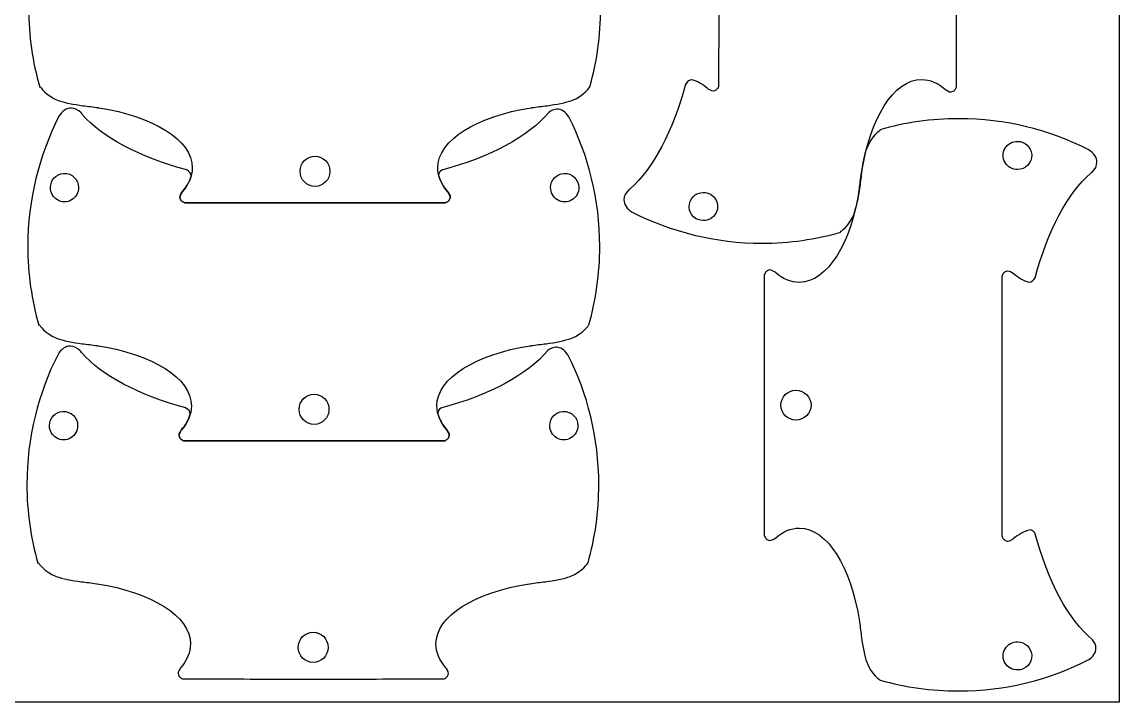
# Model space of a CAD drawing. Extents: x -113 to 191, y 10 to 315.
# Drawn here: x 74 to 191.1, y 10.2 to 82.7 of the extents above; entities that cross this region are included whole.
import ezdxf

# ---------------------------------------------------------------- set-up
doc = ezdxf.new("R2010")
doc.units = 0
doc.layers.add('BOTTOMLAYER', color=7, linetype='CONTINUOUS')

msp = doc.modelspace()

# ---------------------------------------------------------------- linework, layer by layer
at = {"layer": 'BOTTOMLAYER', "color": 1}
for p, q in [((191.126962, 314.736524), (191.126962, 10.186714)), ((75.916488, 75.77255), (75.987044, 75.807828)), ((134.627533, 75.807828), (134.636338, 75.807828)), ((79.28553, 73.550036), (79.28553, 73.550064)), ((165.601207, 71.24154), (165.636485, 71.170985)), ((105.30288, 68.417131), (105.30288, 68.417131)), ((181.802526, 68.604538), (181.802526, 68.604538)), ((188.769862, 67.775702), (188.769887, 67.77551)), ((78.456502, 66.582701), (78.456502, 66.582701)), ((131.849422, 66.582701), (131.849422, 66.582701)), ((109.694963, 63.425354), (100.919613, 63.425354)), ((100.919613, 63.425354), (109.694963, 63.425354)), ((138.269788, 63.771287), (138.26976, 63.771485)), ((145.237121, 62.942457), (145.237121, 62.942457)), ((161.43844, 60.305443), (161.403163, 60.375999)), ((75.819488, 50.381381), (75.890044, 50.416659)), ((134.530533, 50.416659), (134.539338, 50.416659)), ((79.188516, 48.158878), (79.188516, 48.158907)), ((153.25401, 46.238427), (153.25401, 37.463074)), ((178.645179, 37.366272), (178.645182, 46.141619)), ((105.20588, 43.025962), (105.20588, 43.025962)), ((78.359488, 41.191545), (78.359488, 41.191545)), ((131.752408, 41.191545), (131.752408, 41.191545)), ((158.245787, 41.855154), (158.245787, 41.855154)), ((109.597949, 38.034198), (100.822599, 38.034198)), ((100.822613, 38.034184), (109.597963, 38.034184)), ((75.722474, 24.990217), (75.79303, 25.025495)), ((134.433519, 25.025495), (134.442324, 25.025495)), ((105.108866, 17.634804), (105.108866, 17.634804)), ((181.802526, 15.211598), (181.802526, 15.211598)), ((100.725599, 12.643134), (109.500949, 12.643134)), ((165.636485, 12.530612), (165.636485, 12.521863)), ((191.126962, 10.186714), (-113.422819, 10.186714))]:
    msp.add_line(p, q, dxfattribs=at)
for points in [[(148.394468, 85.405371), (148.392775, 80.65005), (148.386509, 79.321142), (148.385663, 75.906829)], [(173.776832, 75.810027), (173.777679, 79.22434), (173.783972, 80.553248), (173.785637, 85.308568)], [(74.743502, 84.1863), (74.743502, 81.267733), (75.153929, 78.446129), (75.916488, 75.77255)], [(134.636338, 75.807828), (135.392073, 78.470358), (135.791685, 81.281302), (135.791685, 84.1863)], [(145.536996, 76.568287), (145.251811, 76.564449), (145.011724, 76.374979), (144.875538, 76.100857)], [(145.545802, 76.568287), (145.54281, 76.568287), (145.539988, 76.568327), (145.536996, 76.568287)], [(147.203857, 75.624607), (146.678438, 76.085309), (146.126189, 76.407246), (145.545802, 76.568287)], [(163.625649, 66.628985), (164.526107, 72.418723), (167.061701, 76.594957), (170.046207, 76.594957)], [(170.046207, 76.594957), (170.946273, 76.594957), (171.809063, 76.21696), (172.595026, 75.527804)], [(75.987044, 75.807828), (75.987044, 75.807828), (76.541091, 74.885422), (77.883224, 74.370259)], [(132.731352, 74.370259), (134.073485, 74.885422), (134.627533, 75.807828), (134.627533, 75.807828)], [(144.866733, 76.092051), (143.506348, 71.073858), (141.431222, 67.117421), (138.940066, 64.944274)], [(144.875538, 76.100857), (144.874691, 76.097385), (144.867664, 76.095494), (144.866733, 76.092051)], [(147.821218, 75.368843), (147.635327, 75.317498), (147.203857, 75.624607), (147.203857, 75.624607)], [(148.11226, 75.483496), (148.06505, 75.453202), (148.007107, 75.42019), (147.821218, 75.368843)], [(148.323927, 75.739259), (148.255651, 75.619656), (148.162064, 75.515452), (148.11226, 75.483496)], [(148.385663, 75.906829), (148.372624, 75.849665), (148.354463, 75.792752), (148.323927, 75.739259)], [(172.595026, 75.527804), (172.595026, 75.527804), (173.026496, 75.220696), (173.212387, 75.272041)], [(173.212387, 75.272041), (173.398276, 75.323388), (173.456219, 75.3564), (173.503429, 75.386693)], [(173.503429, 75.386693), (173.553233, 75.418649), (173.646821, 75.522854), (173.715096, 75.642457)], [(173.715096, 75.642457), (173.745632, 75.69595), (173.763793, 75.752863), (173.776832, 75.810027)], [(77.883224, 74.370259), (78.506709, 74.130943), (79.594896, 73.936074), (80.529057, 73.796995)], [(80.529057, 73.796995), (81.085134, 73.744301), (81.629538, 73.675182), (82.160655, 73.594148)], [(128.453921, 73.594148), (128.985038, 73.675182), (129.529442, 73.744301), (130.085519, 73.796995)], [(130.085519, 73.796995), (131.01968, 73.936074), (132.107867, 74.130943), (132.731352, 74.370259)], [(77.971433, 72.66812), (75.849937, 68.504479), (74.646502, 63.791517), (74.646502, 58.795131)], [(79.28553, 73.550064), (78.772498, 73.550064), (78.312924, 73.211141), (77.971433, 72.66812)], [(80.335044, 73.029689), (80.034686, 73.357403), (79.673114, 73.550036), (79.28553, 73.550036)], [(80.458516, 72.879758), (80.418138, 72.931851), (80.377953, 72.982874), (80.335044, 73.029689)], [(91.606294, 66.953089), (86.5881, 68.313473), (82.631664, 70.388603), (80.458516, 72.879758)], [(82.160655, 73.594148), (82.167992, 73.593583), (82.220697, 73.585229), (82.222391, 73.585342)], [(82.222391, 73.585342), (82.222955, 73.585359), (82.24003, 73.585275), (82.24003, 73.585342)], [(82.24003, 73.585342), (88.029768, 72.684884), (92.206002, 70.14929), (92.206002, 67.164784)], [(118.408574, 67.164784), (118.408574, 70.14929), (122.584808, 72.684884), (128.374546, 73.585342)], [(130.244269, 73.082634), (128.096109, 70.486664), (124.029069, 68.323518), (118.831908, 66.926659)], [(128.374546, 73.585342), (128.374546, 73.585275), (128.391621, 73.585359), (128.392185, 73.585342)], [(128.392185, 73.585342), (128.393879, 73.585258), (128.446584, 73.593611), (128.453921, 73.594148)], [(131.117394, 73.435412), (130.803743, 73.435412), (130.505144, 73.304376), (130.244269, 73.082634)], [(132.387394, 72.624023), (132.050604, 73.122969), (131.606936, 73.435412), (131.117394, 73.435412)], [(135.694685, 58.795131), (135.694685, 63.776802), (134.498365, 68.470031), (132.387394, 72.624023)], [(174.014957, 72.414541), (171.09639, 72.414541), (168.274786, 72.004105), (165.601207, 71.24154)], [(187.887943, 69.089593), (183.724304, 71.211086), (179.011343, 72.414538), (174.014957, 72.414541)], [(165.636485, 71.170985), (165.636485, 71.170985), (164.714075, 70.616952), (164.198912, 69.274818)], [(164.198912, 69.274818), (163.959596, 68.651333), (163.764728, 67.563138), (163.625649, 66.628985)], [(178.966216, 67.735566), (178.688033, 68.206298), (178.688033, 68.791111), (178.966216, 69.261843)], [(178.966216, 69.261843), (179.244398, 69.732576), (179.756688, 70.014647), (180.303221, 69.99801)], [(180.303221, 69.99801), (181.091501, 69.999635), (181.746545, 69.39083), (181.802526, 68.604538)], [(103.70656, 66.803173), (103.70656, 67.692322), (104.424051, 68.417131), (105.30288, 68.417131)], [(105.30288, 68.417131), (106.181708, 68.417131), (106.89038, 67.692322), (106.89038, 66.803173)], [(181.802526, 68.542788), (181.814251, 68.13762), (181.661503, 67.744954), (181.379068, 67.454215)], [(181.802526, 68.604538), (181.80295, 68.583957), (181.80295, 68.563369), (181.802526, 68.542788)], [(188.769887, 67.77551), (188.769887, 68.288534), (188.430964, 68.748104), (187.887943, 69.089593)], [(92.206002, 67.164784), (92.206002, 66.264718), (91.828005, 65.401928), (91.138849, 64.615964)], [(91.615099, 66.944284), (91.611628, 66.94513), (91.609737, 66.952158), (91.606294, 66.953089)], [(92.08253, 66.282825), (92.078691, 66.568011), (91.889222, 66.808097), (91.615099, 66.944284)], [(105.30288, 65.198034), (104.424051, 65.198034), (103.70656, 65.914023), (103.70656, 66.803173)], [(106.89038, 66.803173), (106.89038, 65.914023), (106.181708, 65.198034), (105.30288, 65.198034)], [(119.475727, 64.615964), (118.786571, 65.401928), (118.408574, 66.264718), (118.408574, 67.164784)], [(118.831908, 66.926659), (118.644741, 66.799639), (118.524909, 66.617369), (118.496769, 66.406312)], [(180.303221, 66.999399), (179.756688, 66.982761), (179.244398, 67.264833), (178.966216, 67.735566)], [(181.379068, 67.454215), (181.096634, 67.163477), (180.708558, 66.999417), (180.303221, 66.999399)], [(188.249515, 66.726174), (188.577228, 67.026543), (188.769862, 67.388129), (188.769862, 67.775702)], [(77.06303, 65.083395), (77.061405, 65.871676), (77.67021, 66.52672), (78.456502, 66.582701)], [(78.456502, 66.582701), (78.477079, 66.583124), (78.497662, 66.583124), (78.518238, 66.582701)], [(78.518238, 66.582701), (78.923408, 66.594429), (79.316078, 66.441683), (79.60682, 66.159248)], [(79.60682, 66.159248), (79.897561, 65.876813), (80.061623, 65.488735), (80.061641, 65.083395)], [(91.138849, 64.615964), (91.599552, 65.141383), (91.921488, 65.693633), (92.08253, 66.27402)], [(92.08253, 66.27402), (92.08253, 66.277012), (92.082569, 66.279834), (92.08253, 66.282825)], [(118.496769, 66.406312), (118.646025, 65.778754), (118.980444, 65.180821), (119.475727, 64.615964)], [(130.455949, 65.083395), (130.454324, 65.871676), (131.06313, 66.52672), (131.849422, 66.582701)], [(131.849422, 66.582701), (131.869998, 66.583124), (131.890581, 66.583124), (131.911158, 66.582701)], [(131.911158, 66.582701), (132.316328, 66.594429), (132.708997, 66.441683), (132.999739, 66.159248)], [(132.999739, 66.159248), (133.290481, 65.876813), (133.454543, 65.488735), (133.454561, 65.083395)], [(163.413996, 64.918013), (163.46669, 65.474089), (163.535809, 66.018493), (163.616843, 66.54961)], [(163.625649, 66.628985), (163.572955, 66.072892), (163.503836, 65.528499), (163.422801, 64.997385)], [(163.616843, 66.54961), (163.617408, 66.556948), (163.625761, 66.609653), (163.625649, 66.611346)], [(163.625649, 66.611346), (163.625632, 66.611911), (163.625716, 66.628985), (163.625649, 66.628985)], [(182.172918, 55.454938), (183.533302, 60.473128), (185.608431, 64.429568), (188.099584, 66.602702)], [(188.099584, 66.602702), (188.151677, 66.643088), (188.2027, 66.683276), (188.249515, 66.726174)], [(77.799197, 63.74639), (77.328464, 64.024572), (77.046392, 64.536862), (77.06303, 65.083395)], [(80.061641, 65.083395), (80.078279, 64.536862), (79.796207, 64.024572), (79.325474, 63.74639)], [(90.883085, 63.998603), (90.831741, 64.184495), (91.138849, 64.615964), (91.138849, 64.615964)], [(91.138849, 64.615964), (91.138849, 64.615964), (90.831741, 64.184495), (90.883085, 63.998603)], [(119.475727, 64.615964), (119.475727, 64.615964), (119.782836, 64.184495), (119.731491, 63.998603)], [(119.731491, 63.998603), (119.782836, 64.184495), (119.475727, 64.615964), (119.475727, 64.615964)], [(131.192116, 63.74639), (130.721383, 64.024572), (130.439312, 64.536862), (130.455949, 65.083395)], [(133.454561, 65.083395), (133.471198, 64.536862), (133.189127, 64.024572), (132.718394, 63.74639)], [(138.790135, 64.820801), (138.462422, 64.520444), (138.269788, 64.158872), (138.269788, 63.771287)], [(138.940066, 64.944274), (138.887973, 64.903896), (138.83695, 64.86371), (138.790135, 64.820801)], [(145.660574, 64.092775), (145.943009, 64.383516), (146.331087, 64.547578), (146.736427, 64.547596)], [(146.736427, 64.547596), (147.282959, 64.564234), (147.795249, 64.282162), (148.073432, 63.811429)], [(163.413996, 64.91801), (162.513538, 59.128272), (159.977946, 54.952038), (156.99344, 54.952038)], [(162.840732, 62.272179), (163.080048, 62.895665), (163.274917, 63.983852), (163.413996, 64.918013)], [(163.422801, 64.997385), (163.422237, 64.990047), (163.413883, 64.937342), (163.413996, 64.935649)], [(163.413996, 64.935649), (163.414013, 64.935084), (163.413928, 64.91801), (163.413996, 64.91801)], [(79.325474, 63.74639), (78.854742, 63.468208), (78.269929, 63.468208), (77.799197, 63.74639)], [(90.997738, 63.707562), (90.967444, 63.754772), (90.934433, 63.812715), (90.883085, 63.998603)], [(90.883085, 63.998603), (90.934433, 63.812715), (90.967444, 63.754772), (90.997738, 63.707562)], [(91.253502, 63.495895), (91.133899, 63.56417), (91.029694, 63.657758), (90.997738, 63.707562)], [(90.997738, 63.707562), (91.029694, 63.657758), (91.133899, 63.56417), (91.253502, 63.495895)], [(91.421071, 63.434159), (91.363907, 63.447198), (91.306994, 63.465359), (91.253502, 63.495895)], [(91.253502, 63.495895), (91.306994, 63.465359), (91.363907, 63.447198), (91.421071, 63.434159)], [(100.919613, 63.425354), (96.164293, 63.427047), (94.835385, 63.433312), (91.421071, 63.434159)], [(91.421071, 63.434159), (94.835385, 63.433312), (96.164293, 63.427019), (100.919613, 63.425354)], [(119.193505, 63.434159), (115.779192, 63.433312), (114.450283, 63.427019), (109.694963, 63.425354)], [(109.694963, 63.425354), (114.450283, 63.427047), (115.779192, 63.433312), (119.193505, 63.434159)], [(119.361074, 63.495895), (119.30702, 63.46504), (119.251335, 63.447169), (119.193505, 63.434159)], [(119.193505, 63.434159), (119.251335, 63.447169), (119.30702, 63.46504), (119.361074, 63.495895)], [(119.616838, 63.707562), (119.584882, 63.657758), (119.480677, 63.56417), (119.361074, 63.495895)], [(119.361074, 63.495895), (119.480677, 63.56417), (119.584882, 63.657758), (119.616838, 63.707562)], [(119.731491, 63.998603), (119.680143, 63.812715), (119.647132, 63.754772), (119.616838, 63.707562)], [(119.616838, 63.707562), (119.647132, 63.754772), (119.680143, 63.812715), (119.731491, 63.998603)], [(132.718394, 63.74639), (132.247661, 63.468208), (131.662849, 63.468208), (131.192116, 63.74639)], [(138.26976, 63.771485), (138.26976, 63.258453), (138.608683, 62.798879), (139.151704, 62.457388)], [(145.237121, 63.004193), (145.225392, 63.409363), (145.378139, 63.802033), (145.660574, 64.092775)], [(148.073432, 63.811429), (148.351614, 63.340697), (148.351614, 62.755884), (148.073432, 62.285152)], [(139.151704, 62.457388), (143.315343, 60.335892), (148.028304, 59.132457), (153.02469, 59.132457)], [(145.237121, 62.942457), (145.236697, 62.963034), (145.236697, 62.983617), (145.237121, 63.004193)], [(146.736427, 61.548985), (145.948146, 61.54736), (145.293102, 62.156165), (145.237121, 62.942457)], [(148.073432, 62.285152), (147.795249, 61.814419), (147.282959, 61.532348), (146.736427, 61.548985)], [(161.403163, 60.375999), (161.403163, 60.375999), (162.325569, 60.930046), (162.840732, 62.272179)], [(153.02469, 59.132457), (155.943258, 59.132457), (158.764862, 59.542885), (161.43844, 60.305443)], [(74.646502, 58.795131), (74.646502, 55.876564), (75.056929, 53.05496), (75.819488, 50.381381)], [(134.539338, 50.416659), (135.295073, 53.079188), (135.694685, 55.890133), (135.694685, 58.795131)], [(153.82726, 56.274954), (153.641371, 56.223604), (153.583428, 56.190595), (153.536218, 56.160302)], [(154.444621, 56.019191), (154.444621, 56.019191), (154.013151, 56.326299), (153.82726, 56.274954)], [(179.218432, 56.178147), (179.404323, 56.229491), (179.835793, 55.922383), (179.835793, 55.922383)], [(153.262815, 55.736968), (153.261969, 52.322652), (153.255675, 50.993747), (153.25401, 46.238427)], [(153.324552, 55.904538), (153.294015, 55.851045), (153.275854, 55.794132), (153.262815, 55.736968)], [(153.536218, 56.160302), (153.486414, 56.128343), (153.392827, 56.024141), (153.324552, 55.904538)], [(156.99344, 54.952038), (156.093374, 54.952038), (155.230584, 55.330035), (154.444621, 56.019191)], [(178.645182, 46.141619), (178.646876, 50.896939), (178.653141, 52.22585), (178.653988, 55.64016)], [(178.653988, 55.64016), (178.667026, 55.697325), (178.685187, 55.75424), (178.715724, 55.80773)], [(178.715724, 55.80773), (178.783999, 55.927338), (178.877587, 56.031538), (178.92739, 56.063494)], [(178.92739, 56.063494), (178.9746, 56.09379), (179.032543, 56.126799), (179.218432, 56.178147)], [(179.835793, 55.922383), (180.361212, 55.46168), (180.913461, 55.139744), (181.493849, 54.978702)], [(181.502654, 54.978702), (181.78784, 54.98254), (182.027926, 55.17201), (182.164112, 55.446133)], [(182.164112, 55.446133), (182.164959, 55.449604), (182.171986, 55.451495), (182.172918, 55.454938)], [(181.493849, 54.978702), (181.49684, 54.978702), (181.499662, 54.978665), (181.502654, 54.978702)], [(75.890044, 50.416659), (75.890044, 50.416659), (76.444091, 49.494252), (77.786224, 48.979089)], [(132.634352, 48.979089), (133.976485, 49.494252), (134.530533, 50.416659), (134.530533, 50.416659)], [(77.786224, 48.979089), (78.40971, 48.739773), (79.497896, 48.544905), (80.432058, 48.405826)], [(79.188516, 48.158907), (78.675484, 48.158907), (78.215911, 47.819983), (77.874419, 47.276962)], [(80.23803, 47.638531), (79.937672, 47.966245), (79.5761, 48.158878), (79.188516, 48.158878)], [(80.432058, 48.405826), (80.988134, 48.353132), (81.532538, 48.284013), (82.063655, 48.202978)], [(82.063655, 48.202978), (82.070993, 48.202414), (82.123698, 48.19406), (82.125391, 48.194173)], [(82.125391, 48.194173), (82.125955, 48.19419), (82.14303, 48.194105), (82.14303, 48.194173)], [(82.14303, 48.194173), (87.932768, 47.293715), (92.109002, 44.75812), (92.109002, 41.773615)], [(118.311574, 41.773615), (118.311574, 44.75812), (122.487809, 47.293715), (128.277547, 48.194173)], [(128.277547, 48.194173), (128.277547, 48.194105), (128.294621, 48.19419), (128.295186, 48.194173)], [(128.295186, 48.194173), (128.296879, 48.194088), (128.349584, 48.202442), (128.356922, 48.202978)], [(128.356922, 48.202978), (128.888038, 48.284013), (129.432442, 48.353132), (129.988519, 48.405826)], [(129.988519, 48.405826), (130.92268, 48.544905), (132.010867, 48.739773), (132.634352, 48.979089)], [(131.02038, 48.044254), (130.706729, 48.044254), (130.40813, 47.913218), (130.147255, 47.691476)], [(132.29038, 47.232865), (131.95359, 47.731811), (131.509922, 48.044254), (131.02038, 48.044254)], [(77.874419, 47.276962), (75.752923, 43.113324), (74.549488, 38.400362), (74.549488, 33.403976)], [(80.361502, 47.488601), (80.321125, 47.540693), (80.280939, 47.591716), (80.23803, 47.638531)], [(91.50928, 41.561934), (86.491087, 42.922318), (82.53465, 44.997448), (80.361502, 47.488601)], [(130.147255, 47.691476), (127.999095, 45.095508), (123.932055, 42.932363), (118.734894, 41.535504)], [(135.597671, 33.403976), (135.597671, 38.385647), (134.401351, 43.078875), (132.29038, 47.232865)], [(155.02669, 41.855154), (155.02669, 42.733986), (155.74268, 43.451474), (156.631829, 43.451474)], [(156.631829, 43.451474), (157.520979, 43.451474), (158.245787, 42.733986), (158.245787, 41.855154)], [(103.609561, 41.412003), (103.609561, 42.301153), (104.327051, 43.025962), (105.20588, 43.025962)], [(105.20588, 43.025962), (106.084709, 43.025962), (106.79338, 42.301153), (106.79338, 41.412003)], [(76.966016, 39.69224), (76.964391, 40.480521), (77.573196, 41.135564), (78.359488, 41.191545)], [(78.359488, 41.191545), (78.380065, 41.191969), (78.400648, 41.191969), (78.421224, 41.191545)], [(78.421224, 41.191545), (78.826394, 41.203274), (79.219064, 41.050527), (79.509806, 40.768093)], [(92.109002, 41.773615), (92.109002, 40.873549), (91.731005, 40.010759), (91.041849, 39.224795)], [(91.518085, 41.553129), (91.514614, 41.553975), (91.512723, 41.561003), (91.50928, 41.561934)], [(91.985516, 40.89167), (91.981678, 41.176856), (91.792208, 41.416942), (91.518085, 41.553129)], [(105.20588, 39.806864), (104.327051, 39.806864), (103.609561, 40.522854), (103.609561, 41.412003)], [(106.79338, 41.412003), (106.79338, 40.522854), (106.084709, 39.806864), (105.20588, 39.806864)], [(119.378727, 39.224795), (118.689572, 40.010759), (118.311574, 40.873549), (118.311574, 41.773615)], [(118.734894, 41.535504), (118.547727, 41.408484), (118.427895, 41.226214), (118.399755, 41.015157)], [(118.399755, 41.015157), (118.549011, 40.387599), (118.88343, 39.789666), (119.378713, 39.224809)], [(130.358936, 39.69224), (130.35731, 40.480521), (130.966116, 41.135564), (131.752408, 41.191545)], [(131.752408, 41.191545), (131.772984, 41.191969), (131.793567, 41.191969), (131.814144, 41.191545)], [(131.814144, 41.191545), (132.219314, 41.203274), (132.611983, 41.050527), (132.902725, 40.768093)], [(156.631829, 40.267654), (155.74268, 40.267654), (155.02669, 40.976326), (155.02669, 41.855154)], [(158.245787, 41.855154), (158.245787, 40.976326), (157.520979, 40.267654), (156.631829, 40.267654)], [(79.509806, 40.768093), (79.800547, 40.485658), (79.964609, 40.09758), (79.964627, 39.69224)], [(91.041835, 39.224809), (91.502538, 39.750228), (91.824474, 40.302478), (91.985516, 40.882865)], [(91.985516, 40.882865), (91.985516, 40.885856), (91.985555, 40.888679), (91.985516, 40.89167)], [(132.902725, 40.768093), (133.193467, 40.485658), (133.357529, 40.09758), (133.357547, 39.69224)], [(77.702183, 38.355235), (77.23145, 38.633417), (76.949379, 39.145707), (76.966016, 39.69224)], [(79.964627, 39.69224), (79.981265, 39.145707), (79.699193, 38.633417), (79.22846, 38.355235)], [(90.786071, 38.607448), (90.734727, 38.793339), (91.041835, 39.224809), (91.041835, 39.224809)], [(91.041849, 39.224795), (91.041849, 39.224795), (90.734741, 38.793325), (90.786085, 38.607434)], [(119.378713, 39.224809), (119.378713, 39.224809), (119.685822, 38.793339), (119.634477, 38.607448)], [(119.634491, 38.607434), (119.685836, 38.793325), (119.378727, 39.224795), (119.378727, 39.224795)], [(131.095102, 38.355235), (130.624369, 38.633417), (130.342298, 39.145707), (130.358936, 39.69224)], [(133.357547, 39.69224), (133.374184, 39.145707), (133.092113, 38.633417), (132.62138, 38.355235)], [(79.22846, 38.355235), (78.757728, 38.077052), (78.172915, 38.077052), (77.702183, 38.355235)], [(90.900724, 38.316407), (90.87043, 38.363617), (90.837419, 38.42156), (90.786071, 38.607448)], [(90.786085, 38.607434), (90.837433, 38.421546), (90.870445, 38.363603), (90.900738, 38.316392)], [(91.156488, 38.10474), (91.036885, 38.173015), (90.93268, 38.266603), (90.900724, 38.316407)], [(90.900738, 38.316392), (90.932694, 38.266589), (91.036899, 38.173001), (91.156502, 38.104726)], [(91.324057, 38.043004), (91.266893, 38.056042), (91.20998, 38.074203), (91.156488, 38.10474)], [(91.156502, 38.104726), (91.209995, 38.074189), (91.266907, 38.056028), (91.324072, 38.04299)], [(100.822599, 38.034198), (96.067279, 38.035892), (94.738371, 38.042157), (91.324057, 38.043004)], [(91.324072, 38.04299), (94.738385, 38.042143), (96.067293, 38.035849), (100.822613, 38.034184)], [(119.096491, 38.043004), (115.682178, 38.042157), (114.353269, 38.035864), (109.597949, 38.034198)], [(109.597963, 38.034184), (114.353284, 38.035878), (115.682192, 38.042143), (119.096505, 38.04299)], [(119.26406, 38.10474), (119.210006, 38.073884), (119.154321, 38.056014), (119.096491, 38.043004)], [(119.096505, 38.04299), (119.154335, 38.056), (119.21002, 38.07387), (119.264074, 38.104726)], [(119.519824, 38.316407), (119.487868, 38.266603), (119.383663, 38.173015), (119.26406, 38.10474)], [(119.264074, 38.104726), (119.383677, 38.173001), (119.487882, 38.266589), (119.519838, 38.316392)], [(119.634477, 38.607448), (119.583129, 38.42156), (119.550118, 38.363617), (119.519824, 38.316407)], [(119.519838, 38.316392), (119.550132, 38.363603), (119.583144, 38.421546), (119.634491, 38.607434)], [(132.62138, 38.355235), (132.150647, 38.077052), (131.565835, 38.077052), (131.095102, 38.355235)], [(153.25401, 37.463074), (153.255703, 32.707753), (153.261969, 31.378845), (153.262815, 27.964532)], [(178.653985, 27.86773), (178.653138, 31.28204), (178.646844, 32.610951), (178.645179, 37.366272)], [(74.549488, 33.403976), (74.549488, 30.485409), (74.959916, 27.663793), (75.722474, 24.990217)], [(134.442324, 25.025495), (135.198059, 27.688036), (135.597671, 30.498978), (135.597671, 33.403976)], [(154.444621, 27.68231), (155.230582, 28.371465), (156.093374, 28.749463), (156.99344, 28.749463)], [(156.99344, 28.749463), (159.977946, 28.749463), (162.513538, 24.573229), (163.413996, 18.783493)], [(181.626137, 28.564466), (180.99858, 28.41521), (180.400644, 28.080791), (179.83579, 27.585508)], [(182.146485, 28.229327), (182.019465, 28.416491), (181.837195, 28.536326), (181.626137, 28.564466)], [(188.302457, 16.816969), (185.706489, 18.965126), (183.543341, 23.032146), (182.146485, 28.229327)], [(153.262815, 27.964532), (153.275826, 27.906702), (153.293696, 27.851017), (153.324552, 27.796963)], [(153.324552, 27.796963), (153.392827, 27.67736), (153.486414, 27.573158), (153.536218, 27.541199)], [(153.536218, 27.541199), (153.583428, 27.510905), (153.641369, 27.477896), (153.82726, 27.426546)], [(153.82726, 27.426546), (154.013151, 27.375204), (154.444621, 27.68231), (154.444621, 27.68231)], [(178.715721, 27.70016), (178.684865, 27.754209), (178.666995, 27.809894), (178.653985, 27.86773)], [(178.927387, 27.444397), (178.877584, 27.476353), (178.783996, 27.580552), (178.715721, 27.70016)], [(179.218429, 27.329744), (179.032538, 27.381091), (178.974598, 27.4141), (178.927387, 27.444397)], [(179.83579, 27.585508), (179.83579, 27.585508), (179.40432, 27.278399), (179.218429, 27.329744)], [(75.79303, 25.025495), (75.79303, 25.025495), (76.347077, 24.103108), (77.68921, 23.58794)], [(132.537338, 23.58794), (133.879471, 24.103108), (134.433519, 25.025495), (134.433519, 25.025495)], [(77.68921, 23.58794), (78.312696, 23.348615), (79.400883, 23.153741), (80.335044, 23.014662)], [(129.891505, 23.014662), (130.825666, 23.153741), (131.913853, 23.348615), (132.537338, 23.58794)], [(80.335044, 23.014662), (80.89112, 22.961971), (81.435524, 22.892855), (81.966641, 22.811829)], [(81.966641, 22.811829), (81.973979, 22.811829), (82.026684, 22.802798), (82.028377, 22.80308)], [(82.028377, 22.80308), (82.028942, 22.80308), (82.046016, 22.802995), (82.046016, 22.80308)], [(82.046016, 22.80308), (87.835754, 21.902622), (92.011988, 19.367027), (92.011988, 16.382527)], [(118.214561, 16.382527), (118.214561, 19.367027), (122.390795, 21.902622), (128.180533, 22.80308)], [(128.180533, 22.80308), (128.180533, 22.802995), (128.197607, 22.80308), (128.198172, 22.80308)], [(128.198172, 22.80308), (128.199865, 22.802995), (128.25257, 22.811264), (128.259908, 22.811829)], [(128.259908, 22.811829), (128.791025, 22.892855), (129.335428, 22.961971), (129.891505, 23.014662)], [(163.413996, 18.765995), (163.413908, 18.763173), (163.422265, 18.711583), (163.422801, 18.704245)], [(163.413996, 18.783493), (163.413928, 18.783493), (163.41401, 18.766278), (163.413996, 18.765995)], [(103.512547, 16.020859), (103.512547, 16.910001), (104.230037, 17.634804), (105.108866, 17.634804)], [(105.108866, 17.634804), (105.987695, 17.634804), (106.696366, 16.910001), (106.696366, 16.020859)], [(163.422801, 18.704245), (163.503836, 18.173131), (163.572955, 17.628725), (163.625649, 17.072662)], [(163.625649, 17.072662), (163.764728, 16.138507), (163.959596, 15.0503), (164.198912, 14.426806)], [(178.966525, 15.868791), (179.244623, 16.339471), (179.756773, 16.621575), (180.303221, 16.605076)], [(180.303221, 16.605076), (181.091504, 16.606701), (181.746548, 15.997893), (181.802526, 15.211598)], [(188.655235, 15.943833), (188.655235, 16.257491), (188.524199, 16.556083), (188.302457, 16.816969)], [(92.011988, 16.382527), (92.011988, 15.482464), (91.633991, 14.619649), (90.944835, 13.833688)], [(105.108866, 14.415715), (104.230037, 14.415715), (103.512547, 15.131718), (103.512547, 16.020859)], [(106.696366, 16.020859), (106.696366, 15.131718), (105.987695, 14.415715), (105.108866, 14.415715)], [(119.281713, 13.833688), (118.592558, 14.619649), (118.214561, 15.482464), (118.214561, 16.382527)], [(178.966525, 14.342728), (178.688427, 14.813407), (178.688427, 15.398112), (178.966525, 15.868791)], [(187.843846, 14.673807), (188.342792, 15.01062), (188.655235, 15.454281), (188.655235, 15.943833)], [(164.198912, 14.426806), (164.714075, 13.08467), (165.636485, 12.530612), (165.636485, 12.530612)], [(174.014957, 11.36653), (178.996625, 11.36653), (183.689856, 12.562841), (187.843846, 14.673807)], [(180.303221, 13.606443), (179.756773, 13.589944), (179.244623, 13.872048), (178.966525, 14.342728)], [(181.379082, 14.061272), (181.096646, 13.770525), (180.708565, 13.60646), (180.303221, 13.606443)], [(181.802526, 15.149868), (181.814261, 14.744694), (181.661517, 14.352019), (181.379082, 14.061272)], [(181.802526, 15.211598), (181.80295, 15.191024), (181.80295, 15.170443), (181.802526, 15.149868)], [(90.944835, 13.833688), (90.944835, 13.833688), (90.637727, 13.402227), (90.689072, 13.216327)], [(90.689072, 13.216327), (90.740419, 13.030455), (90.773431, 12.972515), (90.803724, 12.925299)], [(90.803724, 12.925299), (90.83568, 12.875487), (90.939885, 12.781902), (91.059488, 12.713633)], [(119.167061, 12.713633), (119.286663, 12.781902), (119.390868, 12.875487), (119.422824, 12.925299)], [(119.537477, 13.216327), (119.588822, 13.402227), (119.281713, 13.833688), (119.281713, 13.833688)], [(119.422824, 12.925299), (119.453118, 12.972515), (119.48613, 13.030455), (119.537477, 13.216327)], [(91.059488, 12.713633), (91.112981, 12.683096), (91.169894, 12.664921), (91.227058, 12.651882)], [(91.227058, 12.651882), (94.641371, 12.651882), (95.970279, 12.644827), (100.725599, 12.643134)], [(109.500949, 12.643134), (114.25627, 12.645956), (115.585178, 12.651036), (118.999491, 12.651882)], [(118.999491, 12.651882), (119.057321, 12.664865), (119.113006, 12.682786), (119.167061, 12.713633)], [(165.636485, 12.521863), (168.299014, 11.766128), (171.109956, 11.36653), (174.014957, 11.36653)]]:
    msp.add_open_spline(points, degree=3, dxfattribs=at)

doc.saveas('drawing.dxf')
